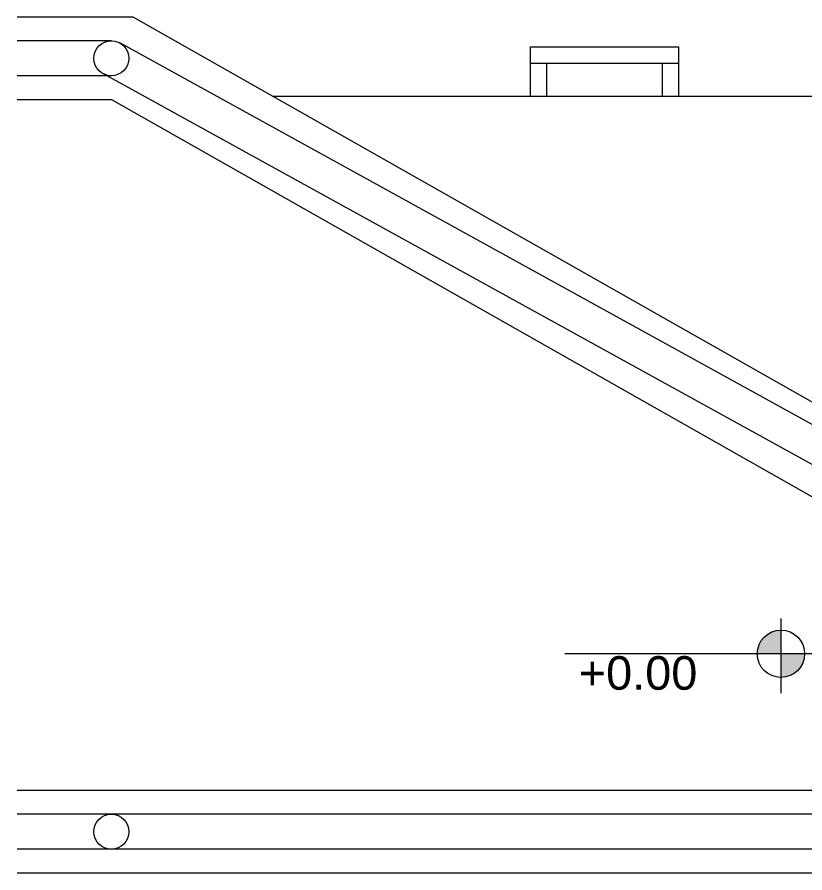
# Model space of a CAD drawing. Header units: metres. Extents: x 149 to 429, y -3 to 162.
# Drawn here: x 198.117 to 200.51, y 107.214 to 109.814 of the extents above; entities that cross this region are included whole.
import ezdxf

# ---------------------------------------------------------------- set-up
doc = ezdxf.new("R2010")
doc.units = ezdxf.units.M
doc.layers.add('1053_ARQ_BASE_MATADOURO_2_dwg', color=7, linetype='Continuous', lineweight=5, true_color=0x767676)
doc.layers.add('A-PISO', color=7, linetype='Continuous', lineweight=5)
doc.styles.add('Arial_4', font='arial.ttf', dxfattribs={"height": 0.102})

# ---------------------------------------------------------------- blocks, each defined once
blk = doc.blocks.new('1053_ARQ_BASE_MATADOURO_2_dwg-3637054-SERINGA BOVINOS')
at = {"layer": 'A-PISO', "true_color": 0xe2e2e2}
h = blk.add_hatch(color=254, dxfattribs=at)
h.paths.add_polyline_path([(139.5074, 74.6938), (139.5074, 74.7657), (139.4888, 74.7632), (139.4714, 74.756), (139.4565, 74.7446), (139.4451, 74.7297), (139.4379, 74.7124), (139.4355, 74.6938), (139.4888, 74.6938)])
h.paths.add_polyline_path([(139.5074, 74.6219), (139.5233, 74.6237), (139.5385, 74.6291), (139.5522, 74.6376), (139.5635, 74.649), (139.5721, 74.6626), (139.5774, 74.6778), (139.5792, 74.6938), (139.5074, 74.6938), (139.5074, 74.6237)])
at = {"layer": 'A-PISO', "color": 253, "true_color": 0xaaaaaa}
for p, q in [((137.4732, 76.5562), (137.187, 76.5562)), ((139.8567, 75.2496), (137.4988, 76.5496)), ((138.7463, 76.4882), (139.1963, 76.4882)), ((138.7963, 76.3882), (138.7963, 76.4882)), ((139.1463, 76.4882), (139.1463, 76.3882)), ((137.4732, 76.4502), (137.187, 76.4502)), ((139.8056, 75.1567), (137.4476, 76.4567)), ((139.5074, 74.8013), (139.5074, 74.5741)), ((139.6138, 74.6938), (138.8509, 74.6938)), ((139.8311, 74.2062), (137.187, 74.2062)), ((139.8311, 74.1002), (137.187, 74.1002))]:
    blk.add_line(p, q, dxfattribs=at)
at = {"layer": 'A-PISO', "color": 253, "true_color": 0xaaaaaa, "flags": 128}
for points in [[(159.5394, 75.0782), (159.5394, 75.3282), (139.8841, 75.3282), (139.8311, 75.3282), (137.5391, 76.6282), (137.187, 76.6282)], [(138.7463, 76.3882), (138.7463, 76.5382), (139.1963, 76.5382), (139.1963, 76.3882)], [(137.9622, 76.3882), (159.5394, 76.3882), (159.5394, 76.2382), (159.5394, 75.3282)], [(137.187, 76.3782), (137.4732, 76.3782), (139.7652, 75.0782)], [(137.187, 74.0282), (139.8841, 74.0282), (159.5394, 74.0282), (159.5394, 74.2782), (159.5145, 74.2782)], [(140.3573, 74.2782), (139.8841, 74.2782), (137.187, 74.2782)]]:
    blk.add_lwpolyline(points, dxfattribs=at)
at = {"layer": 'A-PISO', "color": 253, "true_color": 0xaaaaaa}
for centre, radius in [((137.4732, 76.5032), 0.053), ((139.5074, 74.6938), 0.0719), ((137.4732, 74.1532), 0.053)]:
    blk.add_circle(centre, radius, dxfattribs=at)
at = {"layer": 'A-PISO', "insert": (138.893, 74.6866), "char_height": 0.102, "width": 0.430791, "attachment_point": 1, "line_spacing_factor": 0.941778, "style": 'Arial_4'}
blk.add_mtext('+0.00', dxfattribs=at)

msp = doc.modelspace()

# ---------------------------------------------------------------- block references
at = {"layer": '1053_ARQ_BASE_MATADOURO_2_dwg', "color": 253, "true_color": 0xaaaaaa}
msp.add_blockref('1053_ARQ_BASE_MATADOURO_2_dwg-3637054-SERINGA BOVINOS', (60.9304, 33.186), dxfattribs=at)

doc.saveas('drawing.dxf')
